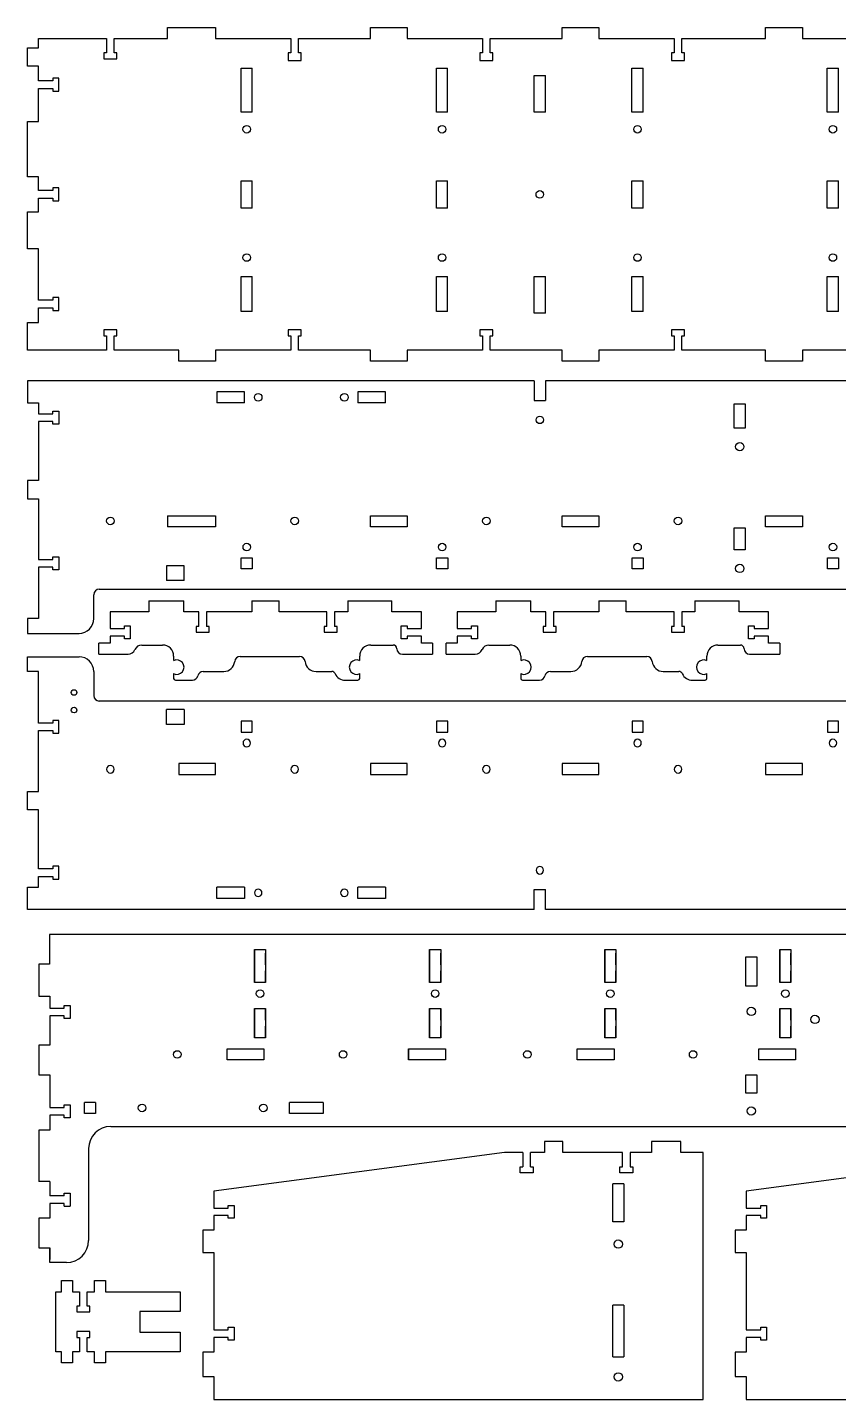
# Model space of a CAD drawing. Extents: x -1265 to 978, y -734 to 17.
# Drawn here: x -1265 to -825, y -727 to 17 of the extents above; entities that cross this region are included whole.
import ezdxf

# ---------------------------------------------------------------- set-up
doc = ezdxf.new("R2010")
doc.units = 0
doc.linetypes.add('HIDDEN', pattern=[9.525, 6.35, -3.175])
doc.layers.get('0').update_dxf_attribs({"color": 253, "linetype": 'CONTINUOUS'})
doc.layers.add('HIDDEN', color=38, linetype='HIDDEN')

msp = doc.modelspace()

# ---------------------------------------------------------------- linework, layer by layer
at = {"color": 38}
for p, q in [((-1188.71, 11.42), (-1188.71, 17.42)), ((-1188.71, 17.42), (-1162.71, 17.42)), ((-1162.71, 17.42), (-1162.71, 11.42)), ((-1078.71, 17.42), (-1058.71, 17.42)), ((-1078.71, 11.42), (-1078.71, 17.42)), ((-1058.71, 17.42), (-1058.71, 11.42)), ((-974.71, 17.42), (-954.71, 17.42)), ((-974.71, 11.42), (-974.71, 17.42)), ((-954.71, 17.42), (-954.71, 11.42)), ((-864.3, 17.42), (-844.3, 17.42)), ((-864.3, 11.42), (-864.3, 17.42)), ((-844.3, 17.42), (-844.3, 11.42)), ((-1258.78, 6.42), (-1258.78, 11.42)), ((-1258.78, 11.42), (-1221.83, 11.42)), ((-1221.83, 11.42), (-1221.83, 3.62)), ((-1217.73, 11.42), (-1188.71, 11.42)), ((-1217.73, 3.62), (-1217.73, 11.42)), ((-1162.71, 11.42), (-1121.83, 11.42)), ((-1121.83, 11.42), (-1121.83, 3.62)), ((-1117.73, 11.42), (-1078.71, 11.42)), ((-1117.73, 3.62), (-1117.73, 11.42)), ((-1058.71, 11.42), (-1017.83, 11.42)), ((-1017.83, 11.42), (-1017.83, 3.62)), ((-1013.73, 11.42), (-974.71, 11.42)), ((-1013.73, 3.62), (-1013.73, 11.42)), ((-954.71, 11.42), (-913.83, 11.42)), ((-913.83, 11.42), (-913.83, 3.62)), ((-909.73, 11.42), (-864.3, 11.42)), ((-909.73, 3.62), (-909.73, 11.42)), ((-844.3, 11.42), (-801.83, 11.42)), ((-1264.78, 6.42), (-1258.78, 6.42)), ((-1264.78, -3.58), (-1264.78, 6.42)), ((-1223.28, 3.62), (-1223.28, 0.42)), ((-1221.83, 3.62), (-1223.28, 3.62)), ((-1223.28, 0.42), (-1216.28, 0.42)), ((-1216.28, 3.62), (-1217.73, 3.62)), ((-1216.28, 0.42), (-1216.28, 3.62)), ((-1123.28, 3.62), (-1123.28, -0.58)), ((-1121.83, 3.62), (-1123.28, 3.62)), ((-1116.28, 3.62), (-1117.73, 3.62)), ((-1116.28, -0.58), (-1116.28, 3.62)), ((-1019.28, 3.62), (-1019.28, -0.58)), ((-1017.83, 3.62), (-1019.28, 3.62)), ((-1012.28, 3.62), (-1013.73, 3.62)), ((-1012.28, -0.58), (-1012.28, 3.62)), ((-915.28, 3.62), (-915.28, -0.58)), ((-913.83, 3.62), (-915.28, 3.62)), ((-908.28, 3.62), (-909.73, 3.62)), ((-908.28, -0.58), (-908.28, 3.62)), ((-1258.78, -3.58), (-1264.78, -3.58)), ((-1258.78, -11.52), (-1258.78, -3.58)), ((-1148.77, -4.58), (-1142.78, -4.58)), ((-1148.77, -28.58), (-1148.77, -4.58)), ((-1142.78, -28.58), (-1142.78, -4.58)), ((-1123.28, -0.58), (-1116.28, -0.58)), ((-1042.77, -28.58), (-1042.77, -4.58)), ((-1042.77, -4.58), (-1036.78, -4.58)), ((-1036.78, -28.58), (-1036.78, -4.58)), ((-1019.28, -0.58), (-1012.28, -0.58)), ((-936.77, -28.58), (-936.77, -4.58)), ((-936.77, -4.58), (-930.78, -4.58)), ((-930.78, -28.58), (-930.78, -4.58)), ((-915.28, -0.58), (-908.28, -0.58)), ((-830.78, -4.58), (-824.78, -4.58)), ((-830.78, -28.58), (-830.78, -4.58)), ((-824.78, -28.58), (-824.78, -4.58)), ((-1250.97, -11.52), (-1258.78, -11.52)), ((-1250.97, -10.07), (-1250.97, -11.52)), ((-1247.77, -10.07), (-1250.97, -10.07)), ((-1247.77, -17.06), (-1247.77, -10.07)), ((-989.78, -8.58), (-983.78, -8.58)), ((-989.78, -28.58), (-989.78, -8.58)), ((-983.78, -28.58), (-983.78, -8.58)), ((-1258.78, -15.7), (-1250.98, -15.64)), ((-1258.78, -33.58), (-1258.78, -15.7)), ((-1250.98, -15.64), (-1250.97, -17.09)), ((-1250.97, -17.09), (-1247.77, -17.06)), ((-1142.78, -28.58), (-1148.77, -28.58)), ((-1036.78, -28.58), (-1042.77, -28.58)), ((-983.78, -28.58), (-989.78, -28.58)), ((-930.78, -28.58), (-936.77, -28.58)), ((-824.78, -28.58), (-830.78, -28.58)), ((-1264.78, -63.58), (-1264.78, -33.58)), ((-1264.78, -33.58), (-1258.78, -33.58)), ((-1258.78, -63.58), (-1264.78, -63.58)), ((-1258.78, -71.02), (-1258.78, -63.58)), ((-1148.78, -65.84), (-1142.78, -65.84)), ((-1148.78, -80.64), (-1148.78, -65.84)), ((-1142.78, -80.64), (-1142.78, -65.84)), ((-1042.78, -80.64), (-1042.78, -65.84)), ((-1042.78, -65.84), (-1036.78, -65.84)), ((-1036.78, -80.64), (-1036.78, -65.84)), ((-936.78, -80.64), (-936.78, -65.84)), ((-936.78, -65.84), (-930.78, -65.84)), ((-930.78, -80.64), (-930.78, -65.84)), ((-830.78, -65.84), (-824.78, -65.84)), ((-830.78, -80.64), (-830.78, -65.84)), ((-824.78, -80.64), (-824.78, -65.84)), ((-1250.97, -71.02), (-1258.78, -71.02)), ((-1250.97, -69.57), (-1250.97, -71.02)), ((-1247.77, -69.57), (-1250.97, -69.57)), ((-1247.77, -76.56), (-1247.77, -69.57)), ((-1258.77, -75.2), (-1250.97, -75.14)), ((-1258.77, -82.58), (-1258.77, -75.2)), ((-1250.97, -75.14), (-1250.96, -76.59)), ((-1250.96, -76.59), (-1247.77, -76.56)), ((-1142.78, -80.64), (-1148.78, -80.64)), ((-1036.78, -80.64), (-1042.78, -80.64)), ((-930.78, -80.64), (-936.78, -80.64)), ((-824.78, -80.64), (-830.78, -80.64)), ((-1264.77, -102.58), (-1264.77, -82.58)), ((-1264.77, -82.58), (-1258.77, -82.58)), ((-1258.77, -102.58), (-1264.77, -102.58)), ((-1258.77, -130.52), (-1258.77, -102.58)), ((-1148.78, -117.58), (-1142.78, -117.58)), ((-1148.78, -136.58), (-1148.78, -117.58)), ((-1142.78, -136.58), (-1142.78, -117.58)), ((-1042.78, -136.58), (-1042.78, -117.58)), ((-1042.78, -117.58), (-1036.78, -117.58)), ((-1036.78, -136.58), (-1036.78, -117.58)), ((-989.78, -137.58), (-989.78, -117.58)), ((-989.78, -117.58), (-983.78, -117.58)), ((-983.78, -137.58), (-983.78, -117.58)), ((-936.78, -136.58), (-936.78, -117.58)), ((-936.78, -117.58), (-930.78, -117.58)), ((-930.78, -136.58), (-930.78, -117.58)), ((-830.78, -136.58), (-830.78, -117.58)), ((-830.78, -117.58), (-824.78, -117.58)), ((-824.78, -136.58), (-824.78, -117.58)), ((-1250.97, -130.52), (-1258.77, -130.52)), ((-1247.77, -129.07), (-1250.97, -129.07)), ((-1250.97, -129.07), (-1250.97, -130.52)), ((-1247.77, -136.06), (-1247.77, -129.07)), ((-1258.77, -134.7), (-1250.97, -134.64)), ((-1258.77, -142.58), (-1258.77, -134.7)), ((-1250.97, -134.64), (-1250.96, -136.09)), ((-1250.96, -136.09), (-1247.77, -136.06)), ((-1142.78, -136.58), (-1148.78, -136.58)), ((-1036.78, -136.58), (-1042.78, -136.58)), ((-983.78, -137.58), (-989.78, -137.58)), ((-930.78, -136.58), (-936.78, -136.58)), ((-824.78, -136.58), (-830.78, -136.58)), ((-1264.77, -157.58), (-1264.77, -142.58)), ((-1264.77, -142.58), (-1258.77, -142.58)), ((-1216.28, -146.58), (-1223.28, -146.58)), ((-1223.28, -146.58), (-1223.28, -149.78)), ((-1216.28, -149.78), (-1216.28, -146.58)), ((-1123.28, -146.58), (-1123.28, -149.78)), ((-1116.28, -146.58), (-1123.28, -146.58)), ((-1116.28, -149.78), (-1116.28, -146.58)), ((-1019.28, -146.58), (-1019.28, -149.78)), ((-1012.28, -146.58), (-1019.28, -146.58)), ((-1012.28, -149.78), (-1012.28, -146.58)), ((-915.28, -146.58), (-915.28, -149.78)), ((-908.28, -146.58), (-915.28, -146.58)), ((-908.28, -149.78), (-908.28, -146.58)), ((-1223.28, -149.78), (-1221.83, -149.78)), ((-1221.83, -149.78), (-1221.83, -157.58)), ((-1217.73, -157.58), (-1217.73, -149.78)), ((-1217.73, -149.78), (-1216.28, -149.78)), ((-1123.28, -149.78), (-1121.83, -149.78)), ((-1121.83, -149.78), (-1121.83, -157.58)), ((-1117.73, -149.78), (-1116.28, -149.78)), ((-1117.73, -157.58), (-1117.73, -149.78)), ((-1019.28, -149.78), (-1017.83, -149.78)), ((-1017.83, -149.78), (-1017.83, -157.58)), ((-1013.73, -149.78), (-1012.28, -149.78)), ((-1013.73, -157.58), (-1013.73, -149.78)), ((-915.28, -149.78), (-913.83, -149.78)), ((-913.83, -149.78), (-913.83, -157.58)), ((-909.73, -149.78), (-908.28, -149.78)), ((-909.73, -157.58), (-909.73, -149.78)), ((-1221.83, -157.58), (-1264.77, -157.58)), ((-1182.71, -157.58), (-1217.73, -157.58)), ((-1182.71, -163.58), (-1182.71, -157.58)), ((-1162.71, -163.58), (-1182.71, -163.58)), ((-1162.71, -157.58), (-1162.71, -163.58)), ((-1121.83, -157.58), (-1162.71, -157.58)), ((-1078.71, -157.58), (-1117.73, -157.58)), ((-1078.71, -163.58), (-1078.71, -157.58)), ((-1058.71, -163.58), (-1078.71, -163.58)), ((-1058.71, -157.58), (-1058.71, -163.58)), ((-1017.83, -157.58), (-1058.71, -157.58)), ((-974.71, -157.58), (-1013.73, -157.58)), ((-974.71, -163.58), (-974.71, -157.58)), ((-954.71, -163.58), (-974.71, -163.58)), ((-954.71, -157.58), (-954.71, -163.58)), ((-913.83, -157.58), (-954.71, -157.58)), ((-864.3, -157.58), (-909.73, -157.58)), ((-864.3, -163.58), (-864.3, -157.58)), ((-844.3, -163.58), (-864.3, -163.58)), ((-844.3, -157.58), (-844.3, -163.58)), ((-801.83, -157.58), (-844.3, -157.58)), ((-989.76, -174.16), (-1264.76, -174.16)), ((-1264.76, -174.16), (-1264.76, -186.16)), ((-989.76, -174.16), (-989.76, -184.88)), ((-777.76, -174.16), (-983.76, -174.16)), ((-983.76, -174.16), (-983.76, -184.88)), ((-1147.01, -180.15), (-1161.99, -180.15)), ((-1161.99, -180.15), (-1161.99, -186.15)), ((-1147.01, -186.15), (-1147.01, -180.15)), ((-1070.56, -180.15), (-1085.54, -180.15)), ((-1085.54, -180.15), (-1085.54, -186.15)), ((-1070.56, -186.15), (-1070.56, -180.15)), ((-989.76, -184.88), (-983.76, -184.88)), ((-1264.76, -186.16), (-1258.76, -186.16)), ((-1258.76, -186.16), (-1258.76, -192.11)), ((-1258.76, -192.11), (-1250.96, -192.11)), ((-1250.96, -192.11), (-1250.96, -190.66)), ((-1250.96, -190.66), (-1247.76, -190.66)), ((-1247.76, -190.66), (-1247.76, -197.66)), ((-1147.01, -186.15), (-1161.99, -186.15)), ((-1070.56, -186.15), (-1085.54, -186.15)), ((-881.27, -186.74), (-875.27, -186.74)), ((-881.27, -199.91), (-881.27, -186.74)), ((-875.27, -186.74), (-875.27, -199.91)), ((-1250.96, -196.21), (-1258.76, -196.21)), ((-1258.76, -196.21), (-1258.76, -228.16)), ((-1250.96, -197.66), (-1250.96, -196.21)), ((-1247.76, -197.66), (-1250.96, -197.66)), ((-875.27, -199.91), (-881.27, -199.91)), ((-1258.76, -228.16), (-1264.76, -228.16)), ((-1264.76, -228.16), (-1264.76, -238.16)), ((-1264.76, -238.16), (-1258.76, -238.16)), ((-1258.76, -238.16), (-1258.76, -271.11)), ((-1188.7, -247.36), (-1188.7, -253.36)), ((-1188.7, -247.36), (-1162.7, -247.36)), ((-1162.7, -247.36), (-1162.7, -253.36)), ((-1078.7, -253.36), (-1078.7, -247.36)), ((-1078.7, -247.36), (-1058.7, -247.36)), ((-1058.7, -247.36), (-1058.7, -253.36)), ((-974.7, -253.36), (-974.7, -247.36)), ((-974.7, -247.36), (-954.7, -247.36)), ((-954.7, -247.36), (-954.7, -253.36)), ((-864.29, -253.36), (-864.29, -247.36)), ((-864.29, -247.36), (-844.29, -247.36)), ((-844.29, -247.36), (-844.29, -253.36)), ((-1162.7, -253.36), (-1188.7, -253.36)), ((-1058.7, -253.36), (-1078.7, -253.36)), ((-954.7, -253.36), (-974.7, -253.36)), ((-881.27, -265.93), (-881.27, -253.93)), ((-881.27, -253.93), (-875.27, -253.93)), ((-875.27, -253.93), (-875.27, -265.93)), ((-844.29, -253.36), (-864.29, -253.36)), ((-875.27, -265.93), (-881.27, -265.93)), ((-1258.76, -271.11), (-1250.96, -271.11)), ((-1250.96, -275.21), (-1258.76, -275.21)), ((-1258.76, -275.21), (-1258.76, -303.16)), ((-1250.96, -271.11), (-1250.96, -269.66)), ((-1250.96, -269.66), (-1247.76, -269.66)), ((-1250.96, -276.66), (-1250.96, -275.21)), ((-1247.76, -269.66), (-1247.76, -276.66)), ((-1189.3, -274.5), (-1189.3, -282.5)), ((-1179.83, -274.5), (-1189.3, -274.5)), ((-1179.83, -282.5), (-1179.83, -274.5)), ((-1148.76, -270.23), (-1142.76, -270.23)), ((-1148.76, -276.23), (-1148.76, -270.23)), ((-1142.76, -270.23), (-1142.76, -276.23)), ((-1042.76, -270.23), (-1036.76, -270.23)), ((-1042.76, -276.23), (-1042.76, -270.23)), ((-1036.76, -270.23), (-1036.76, -276.23)), ((-936.76, -270.23), (-930.76, -270.23)), ((-936.76, -276.23), (-936.76, -270.23)), ((-930.76, -270.23), (-930.76, -276.23)), ((-830.76, -270.23), (-824.76, -270.23)), ((-830.76, -276.23), (-830.76, -270.23)), ((-824.76, -270.23), (-824.76, -276.23)), ((-1247.76, -276.66), (-1250.96, -276.66)), ((-1179.83, -282.5), (-1189.3, -282.5)), ((-1142.76, -276.23), (-1148.76, -276.23)), ((-1036.76, -276.23), (-1042.76, -276.23)), ((-930.76, -276.23), (-936.76, -276.23)), ((-824.76, -276.23), (-830.76, -276.23)), ((-1228.79, -303.16), (-1228.79, -290.16)), ((-1225.79, -287.16), (-10.74, -287.16)), ((-1198.98, -293.53), (-1179.98, -293.53)), ((-1198.98, -293.53), (-1198.98, -299.53)), ((-1179.98, -299.53), (-1179.98, -293.53)), ((-1143.04, -293.53), (-1128.24, -293.53)), ((-1143.04, -293.53), (-1143.04, -299.53)), ((-1128.24, -299.53), (-1128.24, -293.53)), ((-1090.98, -293.53), (-1066.98, -293.53)), ((-1090.98, -293.53), (-1090.98, -299.53)), ((-1066.98, -299.53), (-1066.98, -293.53)), ((-1010.61, -293.53), (-991.61, -293.53)), ((-1010.61, -293.53), (-1010.61, -299.53)), ((-991.61, -299.53), (-991.61, -293.53)), ((-954.67, -293.53), (-939.87, -293.53)), ((-954.67, -293.53), (-954.67, -299.53)), ((-939.87, -299.53), (-939.87, -293.53)), ((-902.61, -293.53), (-878.61, -293.53)), ((-902.61, -293.53), (-902.61, -299.53)), ((-878.61, -299.53), (-878.61, -293.53)), ((-1258.76, -303.16), (-1264.76, -303.16)), ((-1264.76, -303.16), (-1264.76, -311.16)), ((-1198.98, -299.53), (-1219.98, -299.53)), ((-1219.98, -299.53), (-1219.98, -308.48)), ((-1171.8, -299.53), (-1179.98, -299.53)), ((-1171.8, -307.33), (-1171.8, -299.53)), ((-1143.04, -299.53), (-1167.7, -299.53)), ((-1167.7, -299.53), (-1167.7, -307.33)), ((-1102.26, -299.53), (-1128.24, -299.53)), ((-1102.26, -307.33), (-1102.26, -299.53)), ((-1090.98, -299.53), (-1098.16, -299.53)), ((-1098.16, -299.53), (-1098.16, -307.33)), ((-1050.98, -299.53), (-1066.98, -299.53)), ((-1050.98, -308.48), (-1050.98, -299.53)), ((-1010.61, -299.53), (-1031.61, -299.53)), ((-1031.61, -299.53), (-1031.61, -308.48)), ((-983.43, -299.53), (-991.61, -299.53)), ((-983.43, -307.33), (-983.43, -299.53)), ((-954.67, -299.53), (-979.33, -299.53)), ((-979.33, -299.53), (-979.33, -307.33)), ((-913.89, -299.53), (-939.87, -299.53)), ((-913.89, -307.33), (-913.89, -299.53)), ((-902.61, -299.53), (-909.79, -299.53)), ((-909.79, -299.53), (-909.79, -307.33)), ((-862.61, -299.53), (-878.61, -299.53)), ((-862.61, -308.48), (-862.61, -299.53)), ((-1264.76, -311.16), (-1236.79, -311.16)), ((-1219.98, -308.48), (-1212.18, -308.48)), ((-1212.18, -308.48), (-1212.18, -307.03)), ((-1212.18, -307.03), (-1208.98, -307.03)), ((-1208.98, -307.03), (-1208.98, -314.03)), ((-1171.8, -307.33), (-1173.25, -307.33)), ((-1173.25, -307.33), (-1173.25, -310.53)), ((-1173.25, -310.53), (-1166.25, -310.53)), ((-1166.25, -307.33), (-1167.7, -307.33)), ((-1166.25, -310.53), (-1166.25, -307.33)), ((-1103.71, -307.33), (-1103.71, -310.53)), ((-1102.26, -307.33), (-1103.71, -307.33)), ((-1103.71, -310.53), (-1096.71, -310.53)), ((-1096.71, -307.33), (-1098.16, -307.33)), ((-1096.71, -310.53), (-1096.71, -307.33)), ((-1061.98, -314.03), (-1061.98, -307.03)), ((-1061.98, -307.03), (-1058.78, -307.03)), ((-1058.78, -307.03), (-1058.78, -308.48)), ((-1058.78, -308.48), (-1050.98, -308.48)), ((-1031.61, -308.48), (-1023.81, -308.48)), ((-1023.81, -308.48), (-1023.81, -307.03)), ((-1023.81, -307.03), (-1020.61, -307.03)), ((-1020.61, -307.03), (-1020.61, -314.03)), ((-983.43, -307.33), (-984.88, -307.33)), ((-984.88, -307.33), (-984.88, -310.53)), ((-984.88, -310.53), (-977.88, -310.53)), ((-977.88, -307.33), (-979.33, -307.33)), ((-977.88, -310.53), (-977.88, -307.33)), ((-915.34, -307.33), (-915.34, -310.53)), ((-913.89, -307.33), (-915.34, -307.33)), ((-915.34, -310.53), (-908.34, -310.53)), ((-908.34, -307.33), (-909.79, -307.33)), ((-908.34, -310.53), (-908.34, -307.33)), ((-873.61, -314.03), (-873.61, -307.03)), ((-873.61, -307.03), (-870.41, -307.03)), ((-870.41, -307.03), (-870.41, -308.48)), ((-870.41, -308.48), (-862.61, -308.48)), ((-1225.98, -322.4), (-1225.98, -316.4)), ((-1219.98, -316.4), (-1225.98, -316.4)), ((-1212.18, -312.58), (-1219.98, -312.58)), ((-1219.98, -312.58), (-1219.98, -316.4)), ((-1212.18, -314.03), (-1212.18, -312.58)), ((-1208.98, -314.03), (-1212.18, -314.03)), ((-1202.78, -317.46), (-1191.48, -317.46)), ((-1078.48, -317.46), (-1066.33, -317.46)), ((-1058.78, -314.03), (-1061.98, -314.03)), ((-1050.98, -312.58), (-1058.78, -312.58)), ((-1058.78, -312.58), (-1058.78, -314.03)), ((-1050.98, -316.4), (-1050.98, -312.58)), ((-1044.98, -316.4), (-1050.98, -316.4)), ((-1044.98, -316.4), (-1044.98, -322.4)), ((-1037.61, -322.4), (-1037.61, -316.4)), ((-1031.61, -316.4), (-1037.61, -316.4)), ((-1023.81, -312.58), (-1031.61, -312.58)), ((-1031.61, -312.58), (-1031.61, -316.4)), ((-1023.81, -314.03), (-1023.81, -312.58)), ((-1020.61, -314.03), (-1023.81, -314.03)), ((-1014.41, -317.46), (-1003.11, -317.46)), ((-890.11, -317.46), (-877.96, -317.46)), ((-870.41, -314.03), (-873.61, -314.03)), ((-862.61, -312.58), (-870.41, -312.58)), ((-870.41, -312.58), (-870.41, -314.03)), ((-862.61, -316.4), (-862.61, -312.58)), ((-856.61, -316.4), (-862.61, -316.4)), ((-856.61, -316.4), (-856.61, -322.4)), ((-1264.76, -323.84), (-1236.79, -323.84)), ((-1264.76, -331.84), (-1264.76, -323.84)), ((-1225.98, -322.4), (-1210.17, -322.4)), ((-1185.48, -323.46), (-1185.48, -325.94)), ((-1149.34, -323.63), (-1117.14, -323.63)), ((-1084.48, -325.94), (-1084.48, -323.46)), ((-1061.33, -322.4), (-1044.98, -322.4)), ((-1037.61, -322.4), (-1021.8, -322.4)), ((-997.11, -323.46), (-997.11, -325.94)), ((-960.97, -323.63), (-928.77, -323.63)), ((-896.11, -325.94), (-896.11, -323.46)), ((-872.96, -322.4), (-856.61, -322.4)), ((-1258.76, -331.84), (-1264.76, -331.84)), ((-1258.76, -359.79), (-1258.76, -331.84)), ((-1228.79, -331.84), (-1228.79, -344.84)), ((-1185.48, -332.98), (-1185.48, -335.53)), ((-1169.43, -331.8), (-1158.3, -331.8)), ((-1108.18, -331.8), (-1099.69, -331.8)), ((-1084.48, -335.53), (-1084.48, -332.98)), ((-997.11, -332.98), (-997.11, -335.53)), ((-981.06, -331.8), (-969.93, -331.8)), ((-919.81, -331.8), (-911.32, -331.8)), ((-896.11, -335.53), (-896.11, -332.98)), ((-1184.48, -336.53), (-1175.29, -336.53)), ((-1092.38, -336.53), (-1085.48, -336.53)), ((-996.11, -336.53), (-986.92, -336.53)), ((-904.01, -336.53), (-897.11, -336.53)), ((-10.74, -347.84), (-1225.79, -347.84)), ((-1189.3, -360.5), (-1189.3, -352.5)), ((-1179.83, -352.5), (-1189.3, -352.5)), ((-1179.83, -352.5), (-1179.83, -360.5)), ((-1250.96, -359.79), (-1258.76, -359.79)), ((-1258.76, -363.89), (-1250.96, -363.89)), ((-1258.76, -396.84), (-1258.76, -363.89)), ((-1250.96, -358.34), (-1250.96, -359.79)), ((-1247.76, -358.34), (-1250.96, -358.34)), ((-1250.96, -363.89), (-1250.96, -365.34)), ((-1247.76, -365.34), (-1247.76, -358.34)), ((-1179.83, -360.5), (-1189.3, -360.5)), ((-1142.76, -358.77), (-1148.76, -358.77)), ((-1148.76, -358.77), (-1148.76, -364.77)), ((-1142.76, -364.77), (-1142.76, -358.77)), ((-1036.76, -358.77), (-1042.76, -358.77)), ((-1042.76, -358.77), (-1042.76, -364.77)), ((-1036.76, -364.77), (-1036.76, -358.77)), ((-930.76, -358.77), (-936.76, -358.77)), ((-936.76, -358.77), (-936.76, -364.77)), ((-930.76, -364.77), (-930.76, -358.77)), ((-824.76, -358.77), (-830.76, -358.77)), ((-830.76, -358.77), (-830.76, -364.77)), ((-824.76, -364.77), (-824.76, -358.77)), ((-1250.96, -365.34), (-1247.76, -365.34)), ((-1148.76, -364.77), (-1142.76, -364.77)), ((-1042.76, -364.77), (-1036.76, -364.77)), ((-936.76, -364.77), (-930.76, -364.77)), ((-830.76, -364.77), (-824.76, -364.77)), ((-1182.7, -381.64), (-1182.7, -387.64)), ((-1162.7, -381.64), (-1182.7, -381.64)), ((-1162.7, -387.64), (-1162.7, -381.64)), ((-1078.7, -381.64), (-1078.7, -387.64)), ((-1058.7, -381.64), (-1078.7, -381.64)), ((-1058.7, -387.64), (-1058.7, -381.64)), ((-974.7, -381.64), (-974.7, -387.64)), ((-954.7, -381.64), (-974.7, -381.64)), ((-954.7, -387.64), (-954.7, -381.64)), ((-864.29, -381.64), (-864.29, -387.64)), ((-844.29, -381.64), (-864.29, -381.64)), ((-844.29, -387.64), (-844.29, -381.64)), ((-1182.7, -387.64), (-1162.7, -387.64)), ((-1078.7, -387.64), (-1058.7, -387.64)), ((-974.7, -387.64), (-954.7, -387.64)), ((-864.29, -387.64), (-844.29, -387.64)), ((-1264.76, -396.84), (-1258.76, -396.84)), ((-1264.76, -406.84), (-1264.76, -396.84)), ((-1258.76, -406.84), (-1264.76, -406.84)), ((-1258.76, -438.79), (-1258.76, -406.84)), ((-1250.96, -438.79), (-1258.76, -438.79)), ((-1250.96, -437.34), (-1250.96, -438.79)), ((-1247.76, -437.34), (-1250.96, -437.34)), ((-1247.76, -444.34), (-1247.76, -437.34)), ((-1258.76, -442.89), (-1250.96, -442.89)), ((-1258.76, -448.84), (-1258.76, -442.89)), ((-1250.96, -442.89), (-1250.96, -444.34)), ((-1250.96, -444.34), (-1247.76, -444.34)), ((-1264.76, -448.84), (-1258.76, -448.84)), ((-1264.76, -460.84), (-1264.76, -448.84)), ((-1147.01, -448.84), (-1161.99, -448.84)), ((-1161.99, -454.84), (-1161.99, -448.84)), ((-1147.01, -448.84), (-1147.01, -454.84)), ((-1070.56, -448.84), (-1085.54, -448.84)), ((-1085.54, -454.84), (-1085.54, -448.84)), ((-1070.56, -448.84), (-1070.56, -454.84)), ((-989.76, -460.84), (-989.76, -450.11)), ((-989.76, -450.11), (-983.76, -450.11)), ((-983.76, -460.84), (-983.76, -450.11)), ((-989.76, -460.84), (-1264.76, -460.84)), ((-1147.01, -454.84), (-1161.99, -454.84)), ((-1070.56, -454.84), (-1085.54, -454.84)), ((-777.76, -460.84), (-983.76, -460.84)), ((28.47, -474.47), (-1252.73, -474.47)), ((-1252.73, -474.47), (-1252.73, -490.47)), ((-1141.56, -482.47), (-1141.56, -500.47)), ((-1141.56, -500.47), (-1141.56, -482.47)), ((-1141.56, -482.47), (-1135.56, -482.47)), ((-1135.56, -482.47), (-1135.56, -500.47)), ((-1046.55, -482.47), (-1046.55, -500.47)), ((-1046.55, -500.47), (-1046.55, -482.47)), ((-1046.55, -482.47), (-1040.55, -482.47)), ((-1040.55, -482.47), (-1040.55, -500.47)), ((-951.55, -482.47), (-951.55, -500.47)), ((-951.55, -500.47), (-951.55, -482.47)), ((-951.55, -482.47), (-945.55, -482.47)), ((-945.55, -482.47), (-945.55, -500.47)), ((-856.54, -482.47), (-856.54, -500.47)), ((-856.54, -500.47), (-856.54, -482.47)), ((-856.54, -482.47), (-850.54, -482.47)), ((-850.54, -482.47), (-850.54, -500.47)), ((-1252.73, -490.47), (-1258.58, -490.47)), ((-1258.58, -490.47), (-1258.58, -507.82)), ((-875.05, -502.47), (-875.05, -486.47)), ((-875.05, -486.47), (-869.05, -486.47)), ((-869.05, -486.47), (-869.05, -502.47)), ((-1135.56, -500.47), (-1141.56, -500.47)), ((-1040.55, -500.47), (-1046.55, -500.47)), ((-945.55, -500.47), (-951.55, -500.47)), ((-869.05, -502.47), (-875.05, -502.47)), ((-850.54, -500.47), (-856.54, -500.47)), ((-1258.58, -507.82), (-1252.58, -507.82)), ((-1252.58, -507.82), (-1252.58, -514.42)), ((-1244.78, -514.42), (-1244.78, -512.97)), ((-1244.78, -512.97), (-1241.58, -512.97)), ((-1241.58, -512.97), (-1241.58, -519.97)), ((-1252.58, -514.42), (-1244.78, -514.42)), ((-1244.78, -518.52), (-1252.58, -518.52)), ((-1252.58, -518.52), (-1252.58, -534.52)), ((-1244.78, -519.97), (-1244.78, -518.52)), ((-1241.58, -519.97), (-1244.78, -519.97)), ((-1141.56, -514.47), (-1141.56, -530.47)), ((-1141.56, -530.47), (-1141.56, -514.47)), ((-1141.56, -514.47), (-1135.56, -514.47)), ((-1135.56, -514.47), (-1135.56, -530.47)), ((-1046.55, -514.47), (-1046.55, -530.47)), ((-1046.55, -530.47), (-1046.55, -514.47)), ((-1046.55, -514.47), (-1040.55, -514.47)), ((-1040.55, -514.47), (-1040.55, -530.47)), ((-951.55, -514.47), (-951.55, -530.47)), ((-951.55, -530.47), (-951.55, -514.47)), ((-951.55, -514.47), (-945.55, -514.47)), ((-945.55, -514.47), (-945.55, -530.47)), ((-856.54, -514.47), (-856.54, -530.47)), ((-856.54, -514.47), (-850.54, -514.47)), ((-856.54, -530.47), (-856.54, -514.47)), ((-850.54, -514.47), (-850.54, -530.47)), ((-1252.58, -534.52), (-1258.58, -534.52)), ((-1258.58, -534.52), (-1258.58, -550.52)), ((-1135.56, -530.47), (-1141.56, -530.47)), ((-1040.55, -530.47), (-1046.55, -530.47)), ((-945.55, -530.47), (-951.55, -530.47)), ((-850.54, -530.47), (-856.54, -530.47)), ((-1156.44, -542.47), (-1156.44, -536.47)), ((-1156.44, -536.47), (-1136.44, -536.47)), ((-1136.44, -542.47), (-1156.44, -542.47)), ((-1136.44, -536.47), (-1136.44, -542.47)), ((-1136.44, -536.47), (-1136.44, -542.47)), ((-1058.02, -542.47), (-1058.02, -536.47)), ((-1058.02, -536.47), (-1038.02, -536.47)), ((-1038.02, -542.47), (-1058.02, -542.47)), ((-1038.02, -536.47), (-1038.02, -542.47)), ((-1038.02, -536.47), (-1038.02, -542.47)), ((-966.43, -542.47), (-966.43, -536.47)), ((-966.43, -536.47), (-946.43, -536.47)), ((-946.43, -542.47), (-966.43, -542.47)), ((-946.44, -536.47), (-946.44, -542.47)), ((-946.43, -536.47), (-946.43, -542.47)), ((-868.02, -542.47), (-868.02, -536.47)), ((-868.02, -536.47), (-848.02, -536.47)), ((-848.02, -542.47), (-868.02, -542.47)), ((-848.02, -536.47), (-848.02, -542.47)), ((-848.02, -536.47), (-848.02, -542.47)), ((-1258.58, -550.52), (-1252.58, -550.52)), ((-1252.58, -550.52), (-1252.58, -568.22)), ((-875.05, -560.47), (-875.05, -550.47)), ((-875.05, -550.47), (-869.05, -550.47)), ((-869.05, -550.47), (-869.05, -560.47)), ((-869.05, -560.47), (-875.05, -560.47)), ((-1252.58, -568.22), (-1244.78, -568.22)), ((-1244.78, -572.32), (-1252.58, -572.32)), ((-1252.58, -572.32), (-1252.58, -580.52)), ((-1244.78, -568.22), (-1244.78, -566.77)), ((-1244.78, -566.77), (-1241.58, -566.77)), ((-1244.78, -573.77), (-1244.78, -572.32)), ((-1241.58, -566.77), (-1241.58, -573.77)), ((-1233.82, -571.48), (-1233.82, -565.48)), ((-1233.82, -571.48), (-1233.82, -565.48)), ((-1227.82, -565.48), (-1233.82, -565.48)), ((-1227.82, -571.48), (-1233.82, -571.48)), ((-1227.82, -565.48), (-1227.82, -571.48)), ((-1122.66, -571.48), (-1122.66, -565.48)), ((-1122.66, -571.48), (-1122.66, -565.48)), ((-1104.28, -565.48), (-1122.66, -565.48)), ((-1104.28, -571.48), (-1122.66, -571.48)), ((-1104.28, -565.48), (-1104.28, -571.48)), ((-1241.58, -573.77), (-1244.78, -573.77)), ((-1219.58, -578.47), (-70.43, -578.47)), ((-1252.58, -580.52), (-1258.58, -580.52)), ((-1258.58, -580.52), (-1258.58, -608.27)), ((-974.2, -586.62), (-984.2, -586.62)), ((-984.2, -586.62), (-984.2, -592.62)), ((-974.2, -592.62), (-974.2, -586.62)), ((-910.21, -586.62), (-926.21, -586.62)), ((-926.21, -586.62), (-926.21, -592.62)), ((-910.21, -592.62), (-910.21, -586.62)), ((-1231.58, -590.47), (-1231.58, -640.27)), ((-1005.96, -592.62), (-1163.61, -613.6)), ((-995.91, -592.62), (-1005.96, -592.62)), ((-995.91, -592.62), (-995.91, -600.42)), ((-984.2, -592.62), (-991.81, -592.62)), ((-991.81, -600.42), (-991.81, -592.62)), ((-941.91, -592.62), (-974.2, -592.62)), ((-941.91, -600.42), (-941.91, -592.62)), ((-926.21, -592.62), (-937.81, -592.62)), ((-937.81, -592.62), (-937.81, -600.42)), ((-898.21, -592.62), (-910.21, -592.62)), ((-898.21, -726.6), (-898.21, -592.62)), ((-717.08, -592.62), (-874.73, -613.6)), ((-997.36, -603.62), (-997.36, -600.42)), ((-997.36, -600.42), (-995.91, -600.42)), ((-991.81, -600.42), (-990.36, -600.42)), ((-990.36, -600.42), (-990.36, -603.62)), ((-943.36, -603.62), (-943.36, -600.42)), ((-943.36, -600.42), (-941.91, -600.42)), ((-937.81, -600.42), (-936.36, -600.42)), ((-936.36, -600.42), (-936.36, -603.62)), ((-1252.58, -608.27), (-1258.58, -608.27)), ((-1252.58, -608.27), (-1252.58, -616.22)), ((-990.36, -603.62), (-997.36, -603.62)), ((-947.21, -630.2), (-947.21, -609.67)), ((-941.21, -609.67), (-947.21, -609.67)), ((-936.36, -603.62), (-943.36, -603.62)), ((-941.21, -609.67), (-941.21, -630.2)), ((-1244.78, -616.22), (-1252.58, -616.22)), ((-1244.78, -616.22), (-1244.78, -614.77)), ((-1244.78, -614.77), (-1241.58, -614.77)), ((-1241.58, -614.77), (-1241.58, -621.77)), ((-1163.61, -613.6), (-1163.61, -622.78)), ((-874.73, -613.6), (-874.73, -622.78)), ((-1244.78, -620.32), (-1252.58, -620.32)), ((-1252.58, -620.32), (-1252.58, -628.27)), ((-1244.78, -621.77), (-1244.78, -620.32)), ((-1244.78, -621.77), (-1241.58, -621.77)), ((-1163.61, -622.78), (-1155.81, -622.78)), ((-1155.81, -622.78), (-1155.81, -621.33)), ((-1155.81, -621.33), (-1152.61, -621.33)), ((-1152.61, -621.33), (-1152.61, -628.33)), ((-874.73, -622.78), (-866.93, -622.78)), ((-866.93, -622.78), (-866.93, -621.33)), ((-866.93, -621.33), (-863.73, -621.33)), ((-863.73, -621.33), (-863.73, -628.33)), ((-1252.58, -628.27), (-1258.58, -628.27)), ((-1258.58, -628.27), (-1258.58, -644.27)), ((-1155.81, -626.88), (-1163.61, -626.88)), ((-1163.61, -626.88), (-1163.61, -634.83)), ((-1155.81, -628.33), (-1155.81, -626.88)), ((-1152.61, -628.33), (-1155.81, -628.33)), ((-941.21, -630.2), (-947.21, -630.2)), ((-866.93, -626.88), (-874.73, -626.88)), ((-874.73, -626.88), (-874.73, -634.83)), ((-866.93, -628.33), (-866.93, -626.88)), ((-863.73, -628.33), (-866.93, -628.33)), ((-1163.61, -634.83), (-1169.61, -634.83)), ((-1169.61, -634.83), (-1169.61, -646.83)), ((-874.73, -634.83), (-880.73, -634.83)), ((-880.73, -634.83), (-880.73, -646.83)), ((-1258.58, -644.27), (-1252.58, -644.27)), ((-1252.58, -652.27), (-1252.58, -644.27)), ((-1169.61, -646.83), (-1163.61, -646.83)), ((-1163.61, -646.83), (-1163.61, -688.79)), ((-880.73, -646.83), (-874.73, -646.83)), ((-874.73, -646.83), (-874.73, -688.79)), ((-1243.58, -652.27), (-1252.58, -652.27)), ((-1246.31, -662.11), (-1240.31, -662.11)), ((-1246.31, -668.11), (-1246.31, -662.11)), ((-1240.31, -662.11), (-1240.31, -668.11)), ((-1228.41, -662.11), (-1222.41, -662.11)), ((-1228.41, -668.11), (-1228.41, -662.11)), ((-1222.41, -662.11), (-1222.41, -668.11)), ((-1249.31, -668.11), (-1246.31, -668.11)), ((-1249.31, -700.67), (-1249.31, -668.11)), ((-1240.31, -668.11), (-1236.51, -668.11)), ((-1236.51, -668.11), (-1236.51, -675.91)), ((-1232.41, -668.11), (-1228.41, -668.11)), ((-1232.41, -675.91), (-1232.41, -668.11)), ((-1222.41, -668.11), (-1181.98, -668.11)), ((-1181.98, -668.11), (-1181.98, -678.77)), ((-1237.96, -675.91), (-1237.96, -679.11)), ((-1236.51, -675.91), (-1237.96, -675.91)), ((-1230.96, -675.91), (-1232.41, -675.91)), ((-1230.96, -679.11), (-1230.96, -675.91)), ((-947.21, -703.46), (-947.21, -675.45)), ((-941.21, -675.45), (-947.21, -675.45)), ((-941.21, -675.45), (-941.21, -703.46)), ((-1237.96, -679.11), (-1230.96, -679.11)), ((-1203.76, -678.77), (-1203.76, -690.01)), ((-1181.98, -678.77), (-1203.76, -678.77)), ((-1237.96, -689.67), (-1237.96, -692.87)), ((-1230.96, -689.67), (-1237.96, -689.67)), ((-1230.96, -692.87), (-1230.96, -689.67)), ((-1203.76, -690.01), (-1181.98, -690.01)), ((-1181.98, -690.01), (-1181.98, -700.67)), ((-1163.61, -688.79), (-1155.81, -688.79)), ((-1155.81, -688.79), (-1155.81, -687.34)), ((-1155.81, -687.34), (-1152.61, -687.34)), ((-1152.61, -687.34), (-1152.61, -694.34)), ((-874.73, -688.79), (-866.93, -688.79)), ((-866.93, -688.79), (-866.93, -687.34)), ((-866.93, -687.34), (-863.73, -687.34)), ((-863.73, -687.34), (-863.73, -694.34)), ((-1237.96, -692.87), (-1236.51, -692.87)), ((-1236.51, -692.87), (-1236.51, -700.67)), ((-1232.41, -692.87), (-1230.96, -692.87)), ((-1232.41, -700.67), (-1232.41, -692.87)), ((-1155.81, -692.89), (-1163.61, -692.89)), ((-1163.61, -692.89), (-1163.61, -700.84)), ((-1155.81, -694.34), (-1155.81, -692.89)), ((-1152.61, -694.34), (-1155.81, -694.34)), ((-866.93, -692.89), (-874.73, -692.89)), ((-874.73, -692.89), (-874.73, -700.84)), ((-866.93, -694.34), (-866.93, -692.89)), ((-863.73, -694.34), (-866.93, -694.34)), ((-1246.31, -700.67), (-1249.31, -700.67)), ((-1246.31, -706.67), (-1246.31, -700.67)), ((-1240.31, -706.67), (-1246.31, -706.67)), ((-1240.31, -700.67), (-1240.31, -706.67)), ((-1236.51, -700.67), (-1240.31, -700.67)), ((-1228.41, -700.67), (-1232.41, -700.67)), ((-1228.41, -706.67), (-1228.41, -700.67)), ((-1222.41, -706.67), (-1228.41, -706.67)), ((-1222.41, -700.67), (-1222.41, -706.67)), ((-1181.98, -700.67), (-1222.41, -700.67)), ((-1163.61, -700.84), (-1169.61, -700.84)), ((-1169.61, -700.84), (-1169.61, -714.01)), ((-947.21, -703.46), (-941.21, -703.46)), ((-874.73, -700.84), (-880.73, -700.84)), ((-880.73, -700.84), (-880.73, -714.01)), ((-1169.61, -714.01), (-1163.61, -714.01)), ((-1163.61, -714.01), (-1163.61, -726.6)), ((-880.73, -714.01), (-874.73, -714.01)), ((-874.73, -714.01), (-874.73, -726.6)), ((-1163.61, -726.6), (-898.21, -726.6)), ((-874.73, -726.6), (-609.33, -726.6))]:
    msp.add_line(p, q, dxfattribs=at)
for centre, radius in [((-1145.78, -37.81), 2.05), ((-1039.78, -37.81), 2.05), ((-933.78, -37.81), 2.05), ((-827.78, -37.81), 2.05), ((-986.78, -73.08), 2.05), ((-1145.78, -107.35), 2.05), ((-1039.78, -107.35), 2.05), ((-933.78, -107.35), 2.05), ((-827.78, -107.35), 2.05), ((-1139.58, -183.15), 2.05), ((-1092.83, -183.15), 2.05), ((-986.76, -195.37), 2.05), ((-878.27, -209.91), 2.25), ((-1219.77, -250.16), 2.05), ((-1119.77, -250.16), 2.05), ((-1015.77, -250.16), 2.05), ((-911.77, -250.16), 2.05), ((-1145.76, -264.36), 2.05), ((-1039.76, -264.36), 2.05), ((-933.76, -264.36), 2.05), ((-827.76, -264.36), 2.05), ((-878.27, -275.93), 2.25), ((-1239.48, -343.22), 1.5), ((-1239.48, -352.74), 1.5), ((-1138.57, -506.5), 2.05), ((-1043.55, -506.5), 2.05), ((-948.56, -506.5), 2.05), ((-853.54, -506.5), 2.05), ((-872.05, -516.13), 2.25), ((-837.5, -520.47), 2.25), ((-1183.5, -539.47), 2.05), ((-1093.5, -539.47), 2.05), ((-993.5, -539.47), 2.05), ((-903.6, -539.47), 2.05), ((-1202.56, -568.48), 2.05), ((-1136.76, -568.48), 2.05), ((-872.05, -570.13), 2.25), ((-944.21, -642.31), 2.25), ((-944.21, -714.31), 2.25)]:
    msp.add_circle(centre, radius, dxfattribs=at)
at = {"color": 38, "extrusion": (3.02116e-15, -4.16334e-16, -1)}
for centre in [(1145.76, -370.64), (1039.76, -370.64), (933.76, -370.64), (827.76, -370.64), (1219.77, -384.84), (1119.77, -384.84), (1015.77, -384.84), (911.77, -384.84), (986.76, -439.62), (1139.58, -451.84), (1092.83, -451.84)]:
    msp.add_circle(centre, 2.05, dxfattribs=at)
at = {"color": 38}
for centre, radius, start, end in [((-1225.79, -290.16), 3, 90, 180), ((-1236.79, -303.16), 8, 270, 360), ((-1202.78, -321.46), 4, 90, 157.51966), ((-1191.48, -323.46), 6, 360, 90), ((-1078.48, -323.46), 6, 90, 180), ((-1066.33, -319.46), 2, 0.68757, 90), ((-1061.33, -319.4), 3, 180.68757, 270), ((-1014.41, -321.46), 4, 90, 157.51966), ((-1003.11, -323.46), 6, 0, 90), ((-890.11, -323.46), 6, 90, 180), ((-877.96, -319.46), 2, 0.68757, 90), ((-872.96, -319.4), 3, 180.68757, 270), ((-1236.79, -331.84), 8, 0, 90), ((-1210.17, -318.4), 4, 270, 337.51966), ((-1183.75, -329.46), 3.92, 243.81145, 116.18855), ((-1158.3, -325.8), 6, 270, 354.68722), ((-1149.34, -326.63), 3, 90, 174.68722), ((-1117.14, -326.63), 3, 5.31278, 90), ((-1108.18, -325.8), 6, 185.31278, 270), ((-1086.21, -329.46), 3.92, 63.81145, 296.18855), ((-1021.8, -318.4), 4, 270, 337.51966), ((-995.38, -329.46), 3.92, 243.81145, 116.18855), ((-969.93, -325.8), 6, 270, 354.68722), ((-960.97, -326.63), 3, 90, 174.68722), ((-928.77, -326.63), 3, 5.31278, 90), ((-919.81, -325.8), 6, 185.31278, 270), ((-897.84, -329.46), 3.92, 63.81145, 296.18855), ((-1175.29, -333.53), 3, 270, 347.81253), ((-1169.43, -334.8), 3, 90, 167.81253), ((-1099.69, -333.8), 2, 24.10018, 90), ((-1092.38, -330.53), 6, 204.10018, 270), ((-986.92, -333.53), 3, 270, 347.81253), ((-981.06, -334.8), 3, 90, 167.81253), ((-911.32, -333.8), 2, 24.10018, 90), ((-904.01, -330.53), 6, 204.10018, 270), ((-1184.48, -335.53), 1, 180, 270), ((-1085.48, -335.53), 1, 270, 0), ((-996.11, -335.53), 1, 180, 270), ((-897.11, -335.53), 1, 270, 0), ((-1225.79, -344.84), 3, 180, 270), ((-1219.58, -590.47), 12, 90, 180), ((-1243.58, -640.27), 12, 270, 0)]:
    msp.add_arc(centre, radius, start, end, dxfattribs=at)
at = {"layer": 'HIDDEN'}
for p, q in [((-1264.76, -174.16), (-1264.76, -186.16)), ((-1264.76, -174.16), (-1264.76, -174.16)), ((-1264.76, -186.16), (-1264.76, -186.16)), ((-1258.76, -186.16), (-1258.76, -192.11)), ((-1258.76, -186.16), (-1258.76, -186.16)), ((-1258.76, -192.11), (-1258.76, -192.11)), ((-1258.76, -196.21), (-1258.76, -228.16)), ((-1258.76, -196.21), (-1258.76, -196.21)), ((-1264.76, -228.16), (-1264.76, -238.16)), ((-1264.76, -228.16), (-1264.76, -228.16)), ((-1258.76, -228.16), (-1258.76, -228.16)), ((-1264.76, -238.16), (-1264.76, -238.16)), ((-1258.76, -238.16), (-1258.76, -271.11)), ((-1258.76, -238.16), (-1258.76, -238.16)), ((-1258.76, -271.11), (-1258.76, -271.11)), ((-1258.76, -275.21), (-1258.76, -303.16)), ((-1258.76, -275.21), (-1258.76, -275.21)), ((-1264.76, -303.16), (-1264.76, -311.16)), ((-1264.76, -303.16), (-1264.76, -303.16)), ((-1258.76, -303.16), (-1258.76, -303.16)), ((-1264.76, -311.16), (-1264.76, -311.16)), ((-1264.76, -323.84), (-1264.76, -323.84)), ((-1264.76, -331.84), (-1264.76, -323.84)), ((-1264.76, -331.84), (-1264.76, -331.84)), ((-1258.76, -331.84), (-1258.76, -331.84)), ((-1258.76, -359.79), (-1258.76, -331.84)), ((-1258.76, -359.79), (-1258.76, -359.79)), ((-1258.76, -363.89), (-1258.76, -363.89)), ((-1258.76, -396.84), (-1258.76, -363.89)), ((-1264.76, -396.84), (-1264.76, -396.84)), ((-1264.76, -406.84), (-1264.76, -396.84)), ((-1258.76, -396.84), (-1258.76, -396.84)), ((-1264.76, -406.84), (-1264.76, -406.84)), ((-1258.76, -406.84), (-1258.76, -406.84)), ((-1258.76, -438.79), (-1258.76, -406.84)), ((-1258.76, -438.79), (-1258.76, -438.79)), ((-1258.76, -442.89), (-1258.76, -442.89)), ((-1258.76, -448.84), (-1258.76, -442.89)), ((-1264.76, -448.84), (-1264.76, -448.84)), ((-1264.76, -460.84), (-1264.76, -448.84)), ((-1258.76, -448.84), (-1258.76, -448.84)), ((-1264.76, -460.84), (-1264.76, -460.84)), ((-1141.56, -482.47), (-1141.56, -482.47)), ((-1135.56, -500.47), (-1135.56, -482.47)), ((-1135.56, -482.47), (-1135.56, -482.47)), ((-1046.55, -482.47), (-1046.55, -482.47)), ((-1040.55, -500.47), (-1040.55, -482.47)), ((-1040.55, -482.47), (-1040.55, -482.47)), ((-951.55, -482.47), (-951.55, -482.47)), ((-945.55, -500.47), (-945.55, -482.47)), ((-945.55, -482.47), (-945.55, -482.47)), ((-856.54, -482.47), (-856.54, -482.47)), ((-850.54, -500.47), (-850.54, -482.47)), ((-850.54, -482.47), (-850.54, -482.47)), ((-1258.58, -490.47), (-1258.58, -507.82)), ((-1258.58, -490.47), (-1258.58, -490.47)), ((-1141.56, -500.47), (-1141.56, -500.47)), ((-1135.56, -500.47), (-1135.56, -500.47)), ((-1046.55, -500.47), (-1046.55, -500.47)), ((-1040.55, -500.47), (-1040.55, -500.47)), ((-951.55, -500.47), (-951.55, -500.47)), ((-945.55, -500.47), (-945.55, -500.47)), ((-856.54, -500.47), (-856.54, -500.47)), ((-850.54, -500.47), (-850.54, -500.47)), ((-1258.58, -507.82), (-1258.58, -507.82)), ((-1252.58, -507.82), (-1252.58, -514.42)), ((-1252.58, -507.82), (-1252.58, -507.82)), ((-1252.58, -514.42), (-1252.58, -514.42)), ((-1252.58, -518.52), (-1252.58, -534.52)), ((-1252.58, -518.52), (-1252.58, -518.52)), ((-1141.56, -514.47), (-1141.56, -514.47)), ((-1135.56, -530.47), (-1135.56, -514.47)), ((-1135.56, -514.47), (-1135.56, -514.47)), ((-1046.55, -514.47), (-1046.55, -514.47)), ((-1040.55, -530.47), (-1040.55, -514.47)), ((-1040.55, -514.47), (-1040.55, -514.47)), ((-951.55, -514.47), (-951.55, -514.47)), ((-945.55, -530.47), (-945.55, -514.47)), ((-945.55, -514.47), (-945.55, -514.47)), ((-856.54, -514.47), (-856.54, -514.47)), ((-850.54, -530.47), (-850.54, -514.47)), ((-850.54, -514.47), (-850.54, -514.47)), ((-1258.58, -534.52), (-1258.58, -550.52)), ((-1258.58, -534.52), (-1258.58, -534.52)), ((-1252.58, -534.52), (-1252.58, -534.52)), ((-1141.56, -530.47), (-1141.56, -530.47)), ((-1135.56, -530.47), (-1135.56, -530.47)), ((-1046.55, -530.47), (-1046.55, -530.47)), ((-1040.55, -530.47), (-1040.55, -530.47)), ((-951.55, -530.47), (-951.55, -530.47)), ((-945.55, -530.47), (-945.55, -530.47)), ((-856.54, -530.47), (-856.54, -530.47)), ((-850.54, -530.47), (-850.54, -530.47)), ((-1156.44, -542.47), (-1156.44, -536.47)), ((-1156.44, -536.47), (-1156.44, -536.47)), ((-1156.44, -542.47), (-1156.44, -542.47)), ((-1136.44, -536.47), (-1136.44, -536.47)), ((-1136.44, -542.47), (-1136.44, -542.47)), ((-1058.02, -536.47), (-1058.02, -542.47)), ((-1058.02, -536.47), (-1058.02, -536.47)), ((-1058.02, -542.47), (-1058.02, -542.47)), ((-1038.02, -536.47), (-1038.02, -536.47)), ((-1038.02, -542.47), (-1038.02, -542.47)), ((-966.44, -542.47), (-966.44, -536.47)), ((-966.43, -536.47), (-966.44, -536.47)), ((-966.44, -542.47), (-966.43, -542.47)), ((-946.43, -536.47), (-946.44, -536.47)), ((-946.43, -542.47), (-946.44, -542.47)), ((-868.02, -542.47), (-868.02, -536.47)), ((-868.02, -536.47), (-868.02, -536.47)), ((-868.02, -542.47), (-868.02, -542.47)), ((-848.02, -536.47), (-848.02, -536.47)), ((-848.02, -542.47), (-848.02, -542.47)), ((-1258.58, -550.52), (-1258.58, -550.52)), ((-1252.58, -550.52), (-1252.58, -568.22)), ((-1252.58, -550.52), (-1252.58, -550.52)), ((-1252.58, -568.22), (-1252.58, -568.22)), ((-1252.58, -572.32), (-1252.58, -580.52)), ((-1252.58, -572.32), (-1252.58, -572.32)), ((-1233.82, -565.48), (-1233.82, -565.48)), ((-1233.82, -571.48), (-1233.82, -571.48)), ((-1227.82, -565.48), (-1227.82, -571.48)), ((-1227.82, -565.48), (-1227.82, -565.48)), ((-1227.82, -571.48), (-1227.82, -571.48)), ((-1122.66, -565.48), (-1122.66, -565.48)), ((-1122.66, -571.48), (-1122.66, -571.48)), ((-1104.28, -565.48), (-1104.28, -571.48)), ((-1104.28, -565.48), (-1104.28, -565.48)), ((-1104.28, -571.48), (-1104.28, -571.48)), ((-1258.58, -580.52), (-1258.58, -608.27)), ((-1258.58, -580.52), (-1258.58, -580.52)), ((-1252.58, -580.52), (-1252.58, -580.52)), ((-1258.58, -608.27), (-1258.58, -608.27)), ((-1252.58, -608.27), (-1252.58, -616.22)), ((-1252.58, -608.27), (-1252.58, -608.27)), ((-1252.58, -616.22), (-1252.58, -616.22)), ((-1252.58, -620.32), (-1252.58, -628.27)), ((-1252.58, -620.32), (-1252.58, -620.32)), ((-1258.58, -628.27), (-1258.58, -644.27)), ((-1258.58, -628.27), (-1258.58, -628.27)), ((-1252.58, -628.27), (-1252.58, -628.27)), ((-1258.58, -644.27), (-1258.58, -644.27)), ((-1252.58, -644.27), (-1252.58, -652.27)), ((-1252.58, -644.27), (-1252.58, -644.27)), ((-1252.58, -652.27), (-1252.58, -652.27))]:
    msp.add_line(p, q, dxfattribs=at)

doc.saveas('drawing.dxf')
